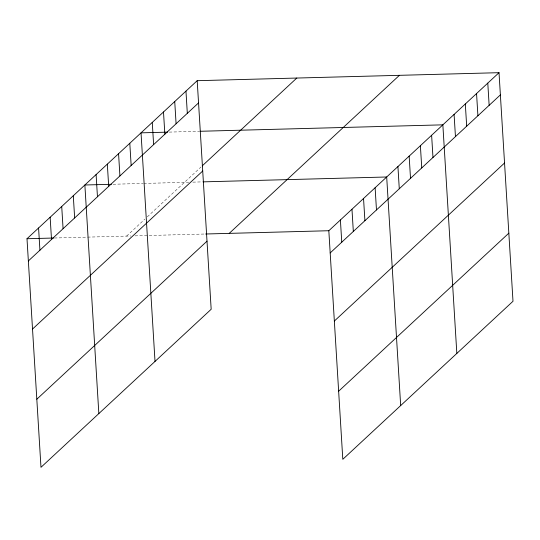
<?xml version="1.0" encoding="UTF-8"?>
<svg xmlns="http://www.w3.org/2000/svg" width="540" height="540" viewBox="0 0 540 540"><rect width="100%" height="100%" fill="white"/><g stroke="black" fill="none" stroke-linecap="round" stroke-linejoin="round"><path stroke-width="0.41" stroke-dasharray="2.7 2.03" d="M126.603 236.088L144.875 219.125M147.312 216.857L201.022 166.982M169.25 132.097L199.132 131.301M113.09 184.248L142.965 183.458M143.795 183.438L188.676 182.243M192.881 182.135L202.136 181.886M54.392 238.005L86.764 237.148M87.588 237.128L130.808 235.98M135.014 235.865L204.829 234.016"/><path stroke-width="0.81" d="M197.195 80.69L211.174 309.272L40.979 467.316L27 238.734L197.195 80.69L499.021 72.684L513 301.266L342.806 459.311L328.826 230.728L499.021 72.684M28.357 260.948L198.551 102.904M202.203 165.888L296.798 78.05M32.522 329.049L202.716 171.005M36.815 399.215L207.009 241.171M229.223 233.368L399.418 75.323M330.183 252.943L500.377 94.898M334.348 321.044L504.542 162.999M338.641 391.21L508.835 233.165M167.589 132.138L141.028 132.847L155.014 361.429M199.962 131.281L442.854 124.841L456.833 353.423M111.429 184.295L84.868 184.997L98.847 413.579M202.972 181.865L386.687 176.992L400.673 405.574M27 238.734L53.561 238.025M205.673 233.996L328.826 230.728M487.789 83.113L489.146 105.334M476.557 93.548L477.913 115.763M465.318 103.977L466.682 126.191M454.086 114.406L455.45 136.62M431.622 135.27L432.979 157.484M420.39 145.699L421.747 167.913M409.158 156.134L410.515 178.349M397.926 166.563L399.283 188.777M375.118 187.738L376.475 209.952M363.542 198.484L364.905 220.705M351.972 209.237L353.329 231.451M340.396 219.982L341.759 242.197M185.963 91.118L187.319 113.333M174.731 101.554L176.087 123.768M163.499 111.983L164.855 134.197M152.267 122.411L153.623 144.626M129.796 143.275L131.159 165.49M118.564 153.704L119.921 175.919M107.332 164.133L108.689 186.354M96.1 174.569L97.457 196.783M73.291 195.743L74.655 217.958M61.722 206.489L63.079 228.704M50.146 217.235L51.503 239.456M38.576 227.988L39.933 250.202"/></g></svg>
